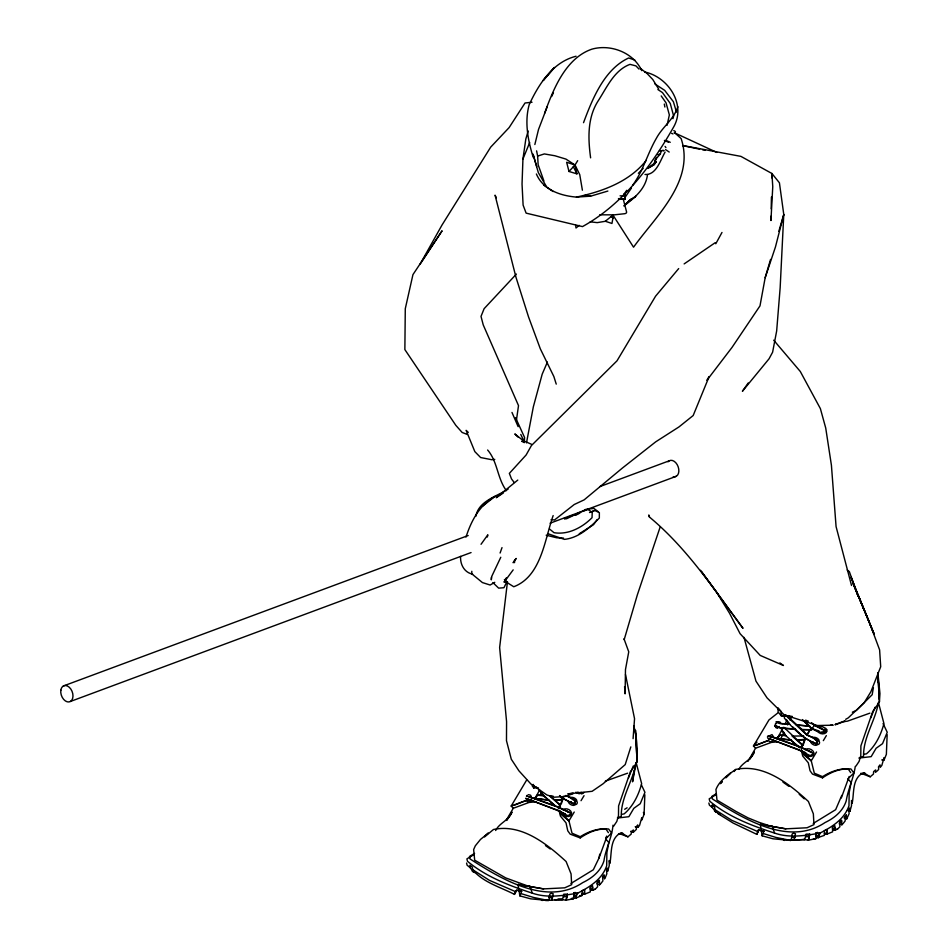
<?xml version="1.0" encoding="UTF-8"?>
<svg xmlns="http://www.w3.org/2000/svg" width="948" height="948" viewBox="0 0 948 948"><rect width="100%" height="100%" fill="white"/><g stroke="black" fill="none" stroke-linecap="round" stroke-linejoin="round"><path stroke-width="1.42" d="M559.083 810.504L560.422 816.086L566.015 822.852L567.769 830.815L570.198 834.157L580.2 837.914C587.902 832.759 596.399 828.682 605.973 829.062L608.391 832.664M801.368 750.461L802.707 756.03L808.3 762.808L810.054 770.76L812.495 774.101L822.497 777.858C830.187 772.703 838.696 768.638 848.259 769.006L850.676 772.62M596.873 883.856L599.551 884.84L600.985 883.394L602.916 880.905L602.561 876.651L604.006 874.862L604.433 878.95L605.132 878.049L606.839 873.736L606.53 870.193L607.372 868.095L607.644 871.342L609.197 865.797L609.244 860.5L609.872 863.415C612.005 853.07 609.564 838.15 621.236 832.735L627.943 836.835L631.178 834.11L631.321 831.669L633.347 829.998L633.205 832.403L630.657 831.301M839.158 823.8L841.836 824.796L843.282 823.338L845.213 820.85L844.858 816.607L846.303 814.806L846.73 818.894L843.993 817.863M612.989 825.187C612.064 837.321 605.677 848.721 603.923 860.974C600.605 871.295 592.227 878.038 582.747 882.612C546.735 906.774 501.314 879.069 470.042 858.935L469.485 856.471L474.593 853.413M855.262 766.434C853.686 778.012 848.069 789.139 846.209 800.93C842.89 811.239 834.524 817.994 825.044 822.556C789.02 846.718 743.599 819.025 712.339 798.88L711.782 796.427L715.87 793.974M784.423 715.467L784.375 718.098C793.156 728.988 803.762 738.883 816.809 744.322M471.808 571.288L471.76 573.801L482.414 582.57L490.14 585.023L494.785 582.309M491.337 577.32L491.289 579.844L491.894 576.064L500.781 557.258M771.044 216.132L770.949 220.54L772.762 186.649L771.921 173.496L740.898 156.373L682.714 145.506M771.198 208.785L771.435 197.018M771.838 177.904L771.921 173.496L779.422 182.81L783.771 214.485L780.157 287.694L776.661 330.982L772.608 352.229L769.053 358.794L742.403 391.275L748.233 382.968M580.2 837.914L580.247 836.717C588.72 831.337 598.449 827.936 608.652 829.014L611.555 833.043L605.665 838.873L608.841 842.594L606.886 852.679L606.684 865.832C602.146 879.234 589.692 887.032 577.723 893.135L576.526 893.158L576.194 897.969L571.774 898.289M822.497 777.858L822.532 776.673C831.017 771.281 840.734 767.892 850.949 768.97L853.852 772.999L847.962 778.829L851.138 782.538L849.171 792.623L848.97 805.788C844.431 819.179 831.977 826.976 820.02 833.079C805.089 835.662 789.411 838.257 774.528 833.067C751.645 825.649 728.42 816.809 709.756 801.214L709.199 798.844L716.404 794.436M528.19 130.99L525.82 139.024L522.941 158.991L522.04 184.031L523.106 205.1L526.116 213.134L582.487 226.596C622.741 204.27 651.43 166.066 673.827 126.677C686.316 104.162 667.996 76.871 644.64 71.953M533.463 786.402L533.724 788.321L535.999 787.658M778.107 722.625L777.502 722.317L782.456 723.94M780.145 723.869L779.884 721.949L778.735 721.819M576.194 897.969L582.096 895.433L582.096 890.705L584.478 889.58L584.679 894.154L583.15 894.296M816.666 838.02L824.381 835.378L824.393 830.661L826.775 829.536L826.964 834.11L825.447 834.24M635.231 826.739L637.968 827.414L639.556 825.435L641.737 817.769L641.76 820.079L644.071 814.403L644.853 794.756M803.584 839.501L808.431 840.153L815.766 838.707L815.979 836.231L818.74 835.366L818.823 833.102L820.02 833.079L818.491 837.914M887.15 734.712L886.368 754.359L884.046 760.023L881.735 759.929M460.598 556.393C460.041 564.261 464.224 572.545 472.602 574.144M524.28 442.586L524.564 437.466L515.57 417.677M778.059 722.601L776.057 721.689L781.508 723.561L789.684 724.094M514.527 562.662L514.693 560.398L516.162 558.443L513.141 562.745L514.693 560.398M633.086 738.658L634.544 718.691L625.502 674.573M557.851 899.119L566.134 900.197L573.481 898.751L573.978 892.815L575.258 892.435M572.142 798.299L565.731 795.502L573.066 798.761L575.744 801.155L574.855 800.479L574.547 802.66C574.524 804.959 576.029 799.437 573.493 799.365M814.925 738.705L816.264 738.859L815.517 739.132C813.657 737.982 818.278 740.649 817.129 742L816.832 742.616C817.2 744.761 818.136 737.425 814.462 739.44M531.674 799.164L530.738 795.265L528.534 794.637M560.363 796.202L562.519 798.228L570.969 802.577L562.602 798.299L559.51 795.526M792.943 727.08L804.816 738.172L812.957 742.379M516.423 420.308L518.509 405.626L483.231 324.891L481.015 316.395L484.12 308.681L516.399 274.067M507.488 581.657L499.632 647.531L506.576 721.677L506.481 740.708L511.292 759.23L518.923 770.819L530.856 783.949L546.889 794.969L554.011 797.221L564.937 796.474L573.042 793.772M631.783 769.966L637.115 761.872C637.423 749.88 637.115 737.212 633.702 725.706M879.412 701.828L879.957 693.604L877.895 672.902L879.412 701.828L874.068 709.91M634.105 770.831L632.553 781.827L636.191 762.405C633.122 780.891 620.857 797.28 621.272 816.299L617.432 817.851M625.028 199.424L624.483 193.582L625.028 199.424L618.404 198.819M656.265 158.032L654.12 163.791L656.17 161.835L654.013 164.703L647.697 168.471L654.12 163.791L656.668 157.332M873.404 687.679L872.184 694.694L856.411 710.419L852.347 712.173M770.558 259.42L765.178 277.681L759.988 305.872L732.022 347.418L707.836 379.082M532.8 786.058L533.179 784.387M526.484 442.894L533.333 406.858L542.197 374.164L547.411 362.053M570.945 883.477L593.341 869.754L599.006 858.011L599.74 854.148M813.23 823.433L835.638 809.699L841.788 795.384M815.481 743.185L816.121 743.706L814 742.9M567.425 894.165L566.134 900.197L567.425 894.165L563.799 894.177L562.496 899.557L545.503 900.458L549.52 900.15M809.722 834.121L808.431 840.153L809.722 834.121L806.096 834.121L804.781 839.501L790.336 840.319M667.072 125.29L669.359 114.933L666.053 102.858L661.206 95.926M487.343 537.03L487.853 534.779L481.039 544.282M534.85 144.523L538.523 129.438L547.233 106.721M802.446 719.556C807.826 725.635 815.268 733.088 824.002 732.401C826.976 731.062 822.639 728.301 824.57 729.676M672.962 118.666L673.637 116.012L670.26 103.451L662.451 92.584L657.9 89.539M656.17 161.835L654.013 164.703L651.418 165.888L654.179 163.4M551.795 900.28L553.205 893.763C547.695 891.713 550.634 897.4 548.359 900.505L530.785 898.858L519.848 895.872L521.673 891.156M794.092 840.224L795.49 833.707C789.992 831.657 792.919 837.357 790.656 840.449L773.07 838.802L762.133 835.816L763.958 831.1M821.892 732.117L824.132 732.425L824.037 731.275L824.784 731.903L824.286 730.683L825.068 731.204L824.44 729.711L825.234 730.114L823.516 730.079L814.415 725.398L811.535 722.625M847.382 810.303L849.929 811.298L851.494 805.753L851.529 800.456L852.157 803.359C854.302 793.026 851.861 778.107 863.533 772.679L870.228 776.791L873.464 774.054L873.618 771.613L875.632 769.954L875.49 772.347L877.824 770.38L878.713 769.278L878.488 766.837L880.005 764.87L880.254 767.359L881.853 765.38L884.034 757.713L884.046 760.023M553.158 515.57C544.602 539.744 541.332 576.23 513.769 586.753L506.374 582.131M532.788 785.951L533.025 784.636M775.073 725.907L775.737 723.277L775.464 724.331M878.488 702.35C875.419 720.847 863.154 737.236 863.557 756.255L859.718 757.796M475.007 872.598L473.609 872.101L470.018 867.562L469.864 865.287L472.424 867.207L472.542 869.612C482.923 882.398 500.331 887.055 514.503 894.402L515.7 891.013M756.623 833.576L756.788 834.347L758.376 829.654M647.496 174.586C645.837 188.711 634.496 198.025 623.855 205.953M624.187 639.639L637.352 594.858L660.081 527.23M778.818 231.336L783.771 214.485L775.464 246.93L765.178 277.681M475.813 516.352C478.574 500.852 496.693 496.598 508.104 489.132M613.64 826.194L616.804 821.442L618.487 815.647L618.594 805.919L630.621 771.008M855.925 766.138L859.101 761.386L860.784 755.592L860.891 745.875L872.918 710.964M630.823 746.894L625.218 764.598L603.035 783.806L592.109 791.307L567.828 793.926L573.125 793.073M533.783 786.615L533.167 786.97L534.151 786.461M655.009 160.117L660.353 153.92L661.396 150.696M559.533 807.767L562.733 798.015M801.368 749.11L805.03 737.971M558.396 808.715L559.687 804.876L549.745 796.024M559.545 807.601L560.398 805.042L550.278 796.119L553.063 796.095M561.346 803.785L562.721 799.745L555.445 800.278M801.119 747.38L801.984 744.832L792.042 735.98M801.404 748.825L802.695 744.998L783.759 727.246M803.193 745.081L805.456 738.35M514.93 893.644L516.506 890.208L521.684 891.393L516.861 890.125M757.227 833.588L758.803 830.152L763.97 831.349L759.147 830.069M544.567 113.381C553.312 89.242 565.553 58.255 591.801 49.189C610.453 43.809 633.501 52.46 641.725 70.65M583.53 122.683C592.429 98.865 604.243 69.323 628.643 57.994L634.816 60.02M605.665 838.873L606.613 836.148M500.094 553.028L502.013 547.6M574.334 800.017L572.319 799.46L572.568 798.714M599.006 858.011L606.898 836.503M841.303 797.967L849.195 776.448M465.989 537.089C471.227 520.831 479.558 505 495.022 496.408L482.283 506.386M782.373 727.507L781.425 729.984L785.406 735.387L799.638 747.782M522.941 158.991L529.695 142.532M628.441 778L633.3 765.96M870.738 717.956L875.051 707.244M818.764 727.116L822.402 726.713L825.779 728.396L826.727 729.735L826.407 732.449C823.812 735.055 818.882 733.93 817.235 730.79M767.406 737.129L767.927 735.897M665.093 152.107C660.329 160.129 656.395 175.202 645.007 174.479M505.675 581.728L505.272 580.567L506.41 577.96L504.075 582.214L513.176 569.866M551.641 96.53L553.431 92.726M677.879 106.709C673.945 119.27 662.545 126.807 656.454 138.159C647.531 153.422 643.265 170.818 632.695 185.204M506.279 820.198L513.271 808.265L529.043 802.458L536.106 801.807M748.008 761.339L755.556 748.209L771.34 742.414L778.403 741.751M540.324 794.981L541.581 792.398M780.097 740.092L783.878 732.354M787.598 724.912L788.807 722.53M790.028 720.136L791.248 717.755M784.908 724.189L786.899 720.35M534.826 799.022L539.531 790.158M777.111 738.978L782.704 728.455M715.787 243.755L721.985 232.461M526.673 780.003L511.185 806.037L513.271 808.265M576.443 895.422L573.694 896.287L576.443 895.422L577.723 893.135C562.804 895.682 547.115 898.337 532.243 893.123C509.349 885.705 486.123 876.853 467.459 861.27L466.914 858.888L474.107 854.492M564.167 795.988L562.14 799.437L554.722 800.112M807.139 734.937L810.196 729.747M574.239 812.033L568.954 820.85L572.023 833.209L580.247 836.717M581.029 800.693L584.051 795.656M816.536 751.989L811.251 760.806L814.308 773.165L822.532 776.673M823.326 740.649L826.348 735.601M581.859 793.156L584.11 792.504M817.366 741.348L815.363 738.705L806.831 734.973L810.504 728.894M816.868 743.848L817.2 740.483L818.029 741.111M577.676 160.662L575.021 165.011L568.99 171.469L576.929 173.863L575.021 165.011L565.92 159.086L554.876 155.756L544.33 153.931L537.635 156.076L538.132 164.703L543.915 181.009M506.801 820.494L512.015 812.081C508.981 820.423 499.501 822.722 495.65 830.507M749.844 759.241L754.3 752.025C751.551 760.023 742.616 762.192 738.776 769.349M706.793 380.255L709.068 376.759L693.178 415.532L678.981 426.92L655.672 441.863L622.398 468.051L584.146 499.857L574.239 504.514L554.568 519.942L551.084 519.67M623.227 195.418L626.723 190.311M631.451 188.024L625.277 197.054L624.483 193.582M597.193 519.575L593.555 524.671L579.24 533.771M602.62 877.196L604.066 875.395M844.917 817.14L846.351 815.351M528.249 796.533L534.601 798.453L537.101 795.111L543.642 795.538L554.841 805.362M770.546 736.489L776.898 738.409L779.386 735.067L785.939 735.482M579.868 792.694L579.868 792.694C584.572 791.935 578.944 793.512 577.735 792.042M779.114 726.512L777.407 728.337L775.713 727.495M569.582 812.412L557.981 806.878L534.601 798.453L537.729 795.289L542.955 795.645M810.741 751.776L800.266 746.834L776.898 738.409L780.014 735.245M811.737 728.834L814.415 725.398M846.73 818.894L849.135 813.68L848.815 810.137L849.669 808.04L849.929 811.298M734.072 771.53L735.755 769.456C763.721 763.46 789.08 783.735 808.395 801.463L813.348 813.822L813.965 824.63L807.021 827.77L785.833 828.836L771.234 826.324L759.17 822.39L748.031 817.875L735.956 811.417L716.972 800.124L715.941 789.518C719.461 780.441 728.088 774.836 735.755 769.456M815.695 739.44L814.877 738.67M678.685 268.58L655.566 296.203L617.006 360.833L531.413 445.56L526.128 454.981L509.349 473.384L511.517 478.93L514.183 482.461M816.252 739.819L815.316 739.57L816.512 739.878M722.21 781.531L720.29 783.676L722.175 781.733M526.484 796.178L527.408 795.159M531.105 800.515L529.055 802.067L526.851 801.439M768.781 736.134L772.004 734.617L774.089 737.651M770.013 737.295L770.973 736.572M773.39 740.459L771.34 742.011L769.136 741.383M757.002 742.118L753.47 745.993L755.556 748.209M646.394 160.2C629.46 181.838 602.418 191.52 576.431 197.101C560.469 195.762 543.097 189.932 536.378 173.982M534.328 786.579L533.428 787.539L534.174 786.876L532.314 785.916L537.623 787.788M776.685 726.215L776.033 726.749L776.933 726.014M572.888 803.549L573.848 803.679L571.905 803.134M484.57 836.93L493.458 829.5C521.424 823.504 546.783 843.779 566.098 861.519L571.063 873.878L571.668 884.674L564.724 887.826L543.536 888.892L518.07 884.437L518.639 888.62M725.931 777.846L730.624 772.987L726.061 777.23M638.348 173.306L643.147 168.4M650.684 166.682L651.88 165.485M595.178 889.248L590.888 890.314L595.178 889.248L597.619 886.795L597.287 881.723L599.326 880.242L599.551 884.84M837.475 829.192L833.185 830.258L837.475 829.192L839.904 826.739L839.572 821.667L841.623 820.198L841.836 824.796M484.677 836.432L488.339 833.043L480.494 839.43L475.315 845.817L473.644 849.574L474.675 860.18L505.734 877.919L528.842 886.368L543.536 888.892M575.069 801.392L574.974 800.681L575.744 801.155M776.353 723.051L778.047 721.973L777.04 722.423M624.388 205.408L631.866 198.57L624.649 204.946M776.033 726.749L777.182 727.104L775.452 726.915L777.087 727.069M633.205 832.403L636.416 829.334L636.191 826.893L637.72 824.926L637.968 827.414M837.191 723.739L835.2 724.485L844.846 720.883M844.858 721.238L835.212 724.829M533.748 786.804L534.388 786.271M579.228 225.375L575.993 228.006L575.626 225.079M613.249 214.852L605.239 221.311L597.216 222.626L590.26 221.832M777.692 713.062L768.958 719.947L753.47 745.993L768.081 740.613M517.774 480.079L496.254 497.7L503.471 492.889M599.349 881.225L597.276 882.718M841.634 821.169L839.572 822.663M574.855 802.589L573.955 803.075L574.855 803.43M570.175 814.225L567.994 815.73L556.997 810.256L525.63 798.275L527.1 799.662M812.472 754.181L810.279 755.675L799.283 750.212L767.916 738.231L769.385 739.606M684.136 263.911L715.325 242.617M760.936 828.564L760.367 824.381L785.833 828.836M577.877 514.254L580.093 512.868M583.423 510.794L585.639 509.42L593.898 508.412L598.022 511.541M624.673 809.272L627.102 807.803M845.663 719.319L848.211 717.909L864.126 702.788L870.88 691.767L880.704 666.74L879.614 649.89L868.558 620.193L852.821 582.949L863.829 609.102L851.079 577.273L858.189 596.422L849.337 571.597L847.192 570.021M562.792 809.711C565.814 807.542 570.696 809.379 571.644 812.946L570.708 815.647C567.686 817.816 562.816 815.979 561.856 812.412M805.089 749.655C808.111 747.498 812.981 749.323 813.941 752.89L813.005 755.592C809.983 757.76 805.101 755.923 804.153 752.356M584.679 894.154L590.331 891.89L590.094 886.984L592.583 885.776L592.69 887.672L590.189 888.916M832.498 828.884L832.38 826.94L834.868 825.732L834.987 827.628L832.498 828.884L832.617 831.846L826.964 834.11M584.608 892.767L582.025 893.81M826.893 832.711L824.322 833.754M529.434 799.828L528.368 800.053M590.971 512.133L594.728 510.474L599.361 512.643L599.337 518.046C589.703 527.704 578.458 537.978 564.416 539.365L547.577 533.582M564.475 518.876L573.173 515.084L576.645 515.025M533.866 786.425L533.475 786.33M591.114 512.181L593.721 511.102L589.514 512.524M511.185 806.037L526.365 800.361L528.865 800.171M755.935 745.424L768.662 740.305M513.65 805.468L525.784 800.669M825.921 730.055L826.727 729.735M63.338 685.996L468.182 535.525M599.894 486.573L669.217 460.811M70.377 701.484L471.061 552.566M550.089 523.201L676.256 476.311M657.722 154.808L660.353 153.92M627.6 773.189L605.298 781.164M869.897 713.145L847.595 721.12L843.898 721.665M570.826 801.818L569.831 802.008L570.791 801.735M813.123 741.763L812.4 742.094M817.543 832.391L816.264 832.771L815.979 836.231L818.74 835.366M576.431 197.101L590.616 196.177L607.869 191.058M581.207 793.938L582.902 793.464L582.131 792.706M576.088 56.24C552.743 62.011 538.76 84.182 529.185 104.659C524.386 122.114 527.941 140.292 533.167 157.202M860.76 774.03L865.003 773.13M618.463 834.086L622.717 833.185M572.319 799.46L572.592 798.726L573.978 798.915L572.628 798.749M812.211 737.603L813.882 737.283A6.221 6.209 70.8 0 1 818.788 739.713L819.617 742.805L818.977 744.121L816.062 745.341A6.221 6.209 70.8 0 1 811.156 742.9L810.386 741.36M569.926 797.659L571.597 797.327A6.221 6.209 70.8 0 1 576.503 799.768L577.332 802.849L576.692 804.165L573.765 805.385A6.221 6.209 70.8 0 1 568.859 802.944L568.089 801.415M863.877 754.324L866.484 753.814C875.549 745.993 880.882 734.973 883.951 723.585L878.512 702.824M621.58 814.368L624.187 813.87C633.252 806.049 638.596 795.017 641.654 783.629L636.215 762.879M494.773 459.377L491.846 459.733L480.612 457.529L474.829 451.604L466.132 430.356L468.276 432.395M570.755 801.605L570.104 802.15M858.852 758.08L871.165 756.646L876.118 748.268L882.529 743.67L887.245 732.294L883.086 723.537M617.93 817.982L628.868 816.702L633.821 808.324L640.232 803.726L644.948 792.338L641.381 784.837M532.029 102.254L525.026 102.988L509.135 127.577L490.685 147.141L441.958 225.114L420 264.326L442.088 230.791L412.949 274.612L405.282 308.704L404.867 349.587L455.81 425.32L462.162 432.478L467.364 434.468M797.019 740.056L804.425 739.381M579.595 895.659L582.096 895.433M790.466 840.201L804.781 839.501M558.479 899.451L562.235 899.166M797.73 740.222L805.077 739.724M790.656 840.449L775.867 837.416L763.377 833.576M548.359 900.505L533.57 897.46L521.08 893.632M813.455 838.85L815.766 838.707M571.158 898.894L573.481 898.751M554.864 899.735L562.496 899.557M805.812 836.752L809.189 836.574M563.515 896.808L566.904 896.618M830.412 725.244L833.138 725.196L817.449 725.528L784.126 714.816L767.027 697.858L755.971 681.15L743.99 637.352M792.575 736.075L803.691 735.956M659.476 150.685L664.133 150.649L662.64 150.317M802.612 729.687L811.844 729.806M620.063 195.845L624.116 195.928M771.234 826.324L773.118 826.656M786.366 715.337L802.067 729.486L811.452 729.759M789.791 716.072L781.14 715.704L781.223 711.545L777.952 707.8L778.118 711.984L781.14 715.704L792.244 716.392M815.15 739.464L815.778 739.322M563.539 538.097L556.725 537.777L546.167 535.205M783.818 723.999L789.257 724.272M793.843 837.511L794.827 837.57M552.53 897.614L548.939 897.353L552.411 897.614M530.821 886.7L518.07 884.437M781.33 735.328L785.24 735.589M575.009 800.586L575.033 802.695M795.668 729.273L780.868 728.123L774.599 725.86L779.908 727.732L795.123 729.071M797.102 725.09L808.597 726.085M599.681 214.805L614.185 214.852L624.602 213.715A3.188 1.896 10.6 0 0 626.557 211.842L623.227 198.973L618.641 198.582M796.166 724.841L809.841 726.144M791.651 837.345L794.708 837.558M776.898 738.409L790.715 740.021L797.126 745.306M534.601 798.453L548.418 800.065M777.668 738.338L791.426 740.187M535.383 798.394L549.141 800.242M585.023 195.252L590.616 196.177M760.367 824.381L772.324 826.348L774.528 833.067M564.119 518.378L566.513 518.781L580.484 512.086L587.914 509.538L592.239 512.204L592.038 517.691C582.309 527.538 568.184 535.051 554.023 532.693L549.496 528.972M825.483 730.896L826.94 731.169M717.292 812.543L715.906 812.057L712.304 807.506L712.149 805.231L714.863 805.729M808.715 750.804L811.026 752.037M566.43 810.848L568.729 812.092M682.584 145.613L699.66 149.18M702.504 149.772L705.359 150.365M528.937 886.38L530.027 886.404L532.243 893.123M768.828 735.921L800.207 747.095L813.562 753.423M526.543 795.965L557.91 807.151L571.265 813.479M579.275 793.855L575.886 792.184M673.033 133.905L671.575 133.348M605.322 221.263L611.958 223.467L613.356 215.682L633.548 247.191C655.909 216.026 695.263 181.044 681.138 138.598L674.775 132.839M538.571 788.167L532.314 785.916M533.333 785.288L534.447 785.667M819.19 731.074L811.737 728.467L803.833 720.504M712.149 805.231L714.721 807.163L714.828 809.556L718.347 813.858L720.279 814.545M799.354 749.939L769.634 738.8M805.599 720.172L808.371 721.179M860.891 773.248L870.228 776.791M619.933 833.802L627.943 836.835M758.246 831.787L731.809 820.328L714.828 809.556M515.949 891.831L489.524 880.384L472.542 869.612M673.779 130.575L675.438 131.535M543.631 184.955L553.146 191.543M800.598 750.484L805.847 752.807M814.427 738.243L806.748 734.901L802.067 729.486M531.627 444.339L524.765 441.33L521.696 441.294L524.208 442.515M666.207 140.517L670.26 142.307M756.788 834.347L733.183 823.077L718.347 813.858M527.337 798.844L557.057 809.995L565.423 814.012M664.406 140.411L668.423 142.236M674.253 132.696L716.83 152.427M814.415 725.019L822.674 729.166M774.599 725.86L775.902 726.524M570.755 802.458L574.512 804.378M654.89 83.934L664.678 90.356L673.376 101.697L676.481 112.054M665.567 149.606L669.217 152.047M784.553 840.473L782.657 839.17M541.237 899.818L542.256 900.529M782.953 782.112L788.949 786.378M545.467 845.569L550.255 848.981M779.872 662.913L783.439 665.496L760.213 655.424L740.056 633.655L729.545 613.261L716.19 591.576L700.56 570.293M714.448 810.967L715.906 812.057M472.151 871.022L473.609 872.101M640.41 68.41L647.069 73.517L652.793 79.513L658.706 89.124M523.734 441.057L514.835 433.923L517.928 437.052M802.719 753.873L811.251 760.806L803.312 752.937L802.008 750.389M712.304 807.506L709.412 805.16L708.855 803.015M560.422 813.929L568.954 820.85L561.015 812.981L559.723 810.433M470.018 867.562L467.115 865.216L466.57 863.059M555.244 806.096L543.109 795.443L539.139 790.028M611.33 216.713L613.309 218.407M649.475 517.098L648.764 514.989L649.51 517.11C687.099 548.276 714.14 589.466 743.007 628.334L701.532 571.691M799.2 794.246L804.283 798.844M785.465 715.112L806.831 734.973M492.877 582.57L498.636 588.139L503.945 587.713L506.268 582.984L505.189 580.555M639.035 69.097L635.954 65.898L630.017 64.357C614.233 70.164 606.862 87.394 598.318 100.642C587.25 117.682 587.997 138.515 590.616 157.842M773.698 340.19L800.302 371.498L820.375 408.6L825.732 428.058L831.42 465.278L836.077 526.59L851.517 585.497M487.627 450.016C497.664 461.546 497.214 478.337 506.398 490.661M504.395 579.489L506.943 582.664L505.367 580.52M786.188 719.496L787.93 721.795M781.247 714.211L782.598 716.024M782.041 730.173L785.157 734.427M539.744 790.229L543.642 795.538M665.093 146.407L665.911 147.627M546.095 185.962L538.334 172.607L533.013 154.097L536.758 166.623M524.244 441.804L520.772 434.445M496.373 197.765L495.057 195.169L516.008 277.361L528.534 316.916L540.336 348.864L553.857 376.522L556.239 384.118M573.303 166.587L576.929 173.863M511.979 412.427L518.129 426.659M874.08 633.987L858.035 595.119L874.08 633.987L869.932 624.045M863.486 608.118L869.423 622.8M623.985 638.762L628.749 651.821L625.479 669.537L625.099 693.853L624.578 686.589M643.408 812.4L644.071 814.403M568.99 171.469L566.643 162.262L575.021 165.011L579.749 174.645L582.392 190.204M664.311 104.055L664.88 107.029M514.337 893.632L514.491 894.402M536.592 150.851L537.635 156.076M761.22 829.844L762.133 835.816M518.935 889.888L519.848 895.872M788.037 715.562L788.226 717.79M877.919 672.653L878.358 682.785M834.987 827.628L835.129 830.033M592.69 887.672L592.844 890.089M636.061 742.829L635.48 730.221L637.115 761.872M878.132 678.365L879.258 699.28M635.835 738.421L636.961 759.336M826.775 829.536L826.822 831.349M584.478 889.58L584.537 891.404M668.032 461.806A8.532 5.712 69.6 0 1 678.164 466.772A8.532 5.712 69.6 0 1 673.27 476.678M816.264 832.771L816.027 836.077L816.264 832.771M573.978 892.815L573.706 896.121L573.978 892.815M548.24 74.631L543.216 80.521L554.497 67.462L548.24 74.631M631.167 199.53L627.908 201.853L635.753 196.319L631.167 199.53M60.826 690.251A8.532 5.712 69.6 0 0 68.955 701.947A8.532 5.712 69.6 0 0 70.792 689.006A8.532 5.712 69.6 0 0 60.826 690.251"/></g></svg>
